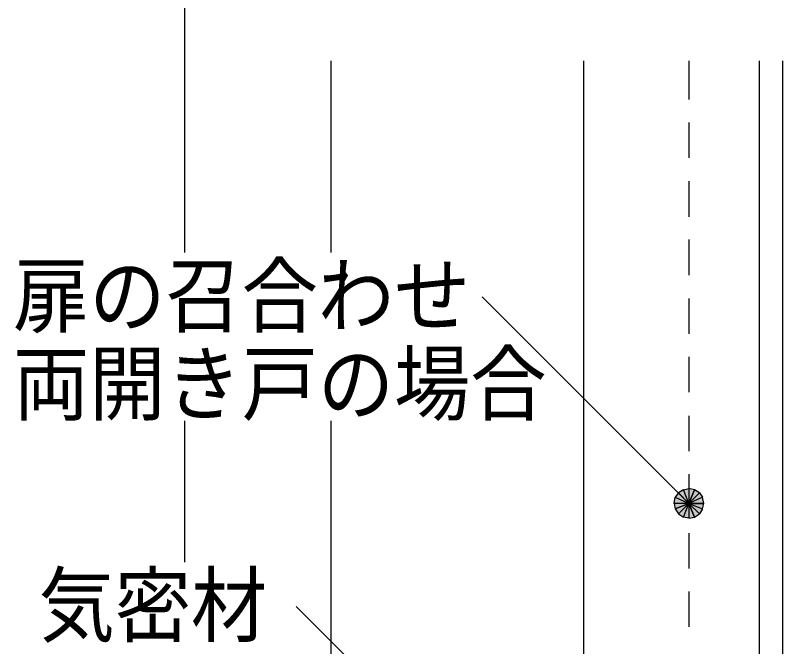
# Model space of a CAD drawing. Header units: millimetres. Extents: x 0 to 420, y 0 to 297.
# Drawn here: x 131.9 to 158.07, y 198.08 to 219.61 of the extents above; entities that cross this region are included whole.
import ezdxf
from ezdxf.enums import TextEntityAlignment as Align

# ---------------------------------------------------------------- set-up
doc = ezdxf.new("R2010")
doc.units = ezdxf.units.MM
doc.styles.add('kst32b', font='NotoSansJP-Variable.ttf')

msp = doc.modelspace()

# ---------------------------------------------------------------- hatches: boundary and pattern name
h = msp.add_hatch(color=7)
h.paths.add_polyline_path([(155.067, 203.433), (154.877, 203.475), (154.877, 202.967), (155.067, 203.433)])
h.paths.add_polyline_path([(154.877, 203.475), (154.877, 202.967), (154.686, 203.433), (154.877, 203.475)])
h.paths.add_polyline_path([(154.877, 202.967), (154.686, 203.433), (154.517, 203.327), (154.877, 202.967)])
h = msp.add_hatch(color=7)
h.paths.add_polyline_path([(155.385, 202.967), (155.342, 203.179), (154.877, 202.967), (155.385, 202.967)])
h.paths.add_polyline_path([(155.342, 203.179), (154.877, 202.967), (155.236, 203.327), (155.342, 203.179)])
h.paths.add_polyline_path([(154.877, 202.967), (155.236, 203.327), (155.067, 203.433), (154.877, 202.967)])
h = msp.add_hatch(color=7)
h.paths.add_polyline_path([(154.517, 203.327), (154.411, 203.179), (154.877, 202.967), (154.517, 203.327)])
h.paths.add_polyline_path([(154.411, 203.179), (154.877, 202.967), (154.369, 202.967), (154.411, 203.179)])
h.paths.add_polyline_path([(154.877, 202.967), (154.369, 202.967), (154.411, 202.777), (154.877, 202.967)])
msp.add_hatch(color=7).paths.add_polyline_path([(154.411, 202.777), (154.517, 202.607), (154.877, 202.967), (154.411, 202.777)])
h = msp.add_hatch(color=7)
h.paths.add_polyline_path([(154.517, 202.607), (154.686, 202.501), (154.877, 202.967), (154.517, 202.607)])
h.paths.add_polyline_path([(154.686, 202.501), (154.877, 202.967), (154.877, 202.459), (154.686, 202.501)])
h.paths.add_polyline_path([(154.877, 202.967), (154.877, 202.459), (155.067, 202.501), (154.877, 202.967)])
h = msp.add_hatch(color=7)
h.paths.add_polyline_path([(155.067, 202.501), (155.236, 202.607), (154.877, 202.967), (155.067, 202.501)])
h.paths.add_polyline_path([(155.236, 202.607), (154.877, 202.967), (155.342, 202.777), (155.236, 202.607)])
h.paths.add_polyline_path([(154.877, 202.967), (155.342, 202.777), (155.385, 202.967), (154.877, 202.967)])

# ---------------------------------------------------------------- linework, layer by layer
at = {"lineweight": 13}
for points in [[(137.668, 221.679), (137.668, 211.519)], [(142.663, 218.059), (142.663, 211.519)], [(151.278, 218.059), (151.278, 188.764)], [(154.877, 218.059), (154.877, 216.747)], [(157.268, 218.059), (157.268, 185.759)], [(158.073, 218.059), (158.073, 184.489)], [(154.877, 215.963), (154.877, 214.757)], [(154.877, 213.953), (154.877, 212.746)], [(154.877, 211.963), (154.877, 210.756)], [(154.877, 202.967), (147.828, 210.016)], [(154.877, 209.952), (154.877, 208.746)], [(154.877, 207.962), (154.877, 206.756)], [(154.877, 205.952), (154.877, 204.745)], [(137.668, 205.782), (137.668, 200.956)], [(142.663, 205.782), (142.663, 191.304)], [(154.877, 203.962), (154.877, 202.755)], [(154.877, 201.951), (154.877, 200.745)], [(154.877, 199.962), (154.877, 198.755)], [(156.21, 184.721), (141.478, 199.454)]]:
    msp.add_lwpolyline(points, dxfattribs=at)
at = {"lineweight": 0}
for points in [[(154.877, 202.967), (154.686, 203.433), (154.517, 203.327)], [(154.877, 203.475), (154.877, 202.967), (154.686, 203.433)], [(155.067, 203.433), (154.877, 203.475), (154.877, 202.967)], [(154.877, 202.967), (155.236, 203.327), (155.067, 203.433)], [(154.411, 203.179), (154.877, 202.967), (154.369, 202.967)], [(154.517, 203.327), (154.411, 203.179), (154.877, 202.967)], [(155.342, 203.179), (154.877, 202.967), (155.236, 203.327)], [(155.385, 202.967), (155.342, 203.179), (154.877, 202.967)], [(154.877, 202.967), (154.369, 202.967), (154.411, 202.777)], [(154.411, 202.777), (154.517, 202.607), (154.877, 202.967)], [(154.517, 202.607), (154.686, 202.501), (154.877, 202.967)], [(154.686, 202.501), (154.877, 202.967), (154.877, 202.459)], [(154.877, 202.967), (154.877, 202.459), (155.067, 202.501)], [(155.067, 202.501), (155.236, 202.607), (154.877, 202.967)], [(155.236, 202.607), (154.877, 202.967), (155.342, 202.777)], [(154.877, 202.967), (155.342, 202.777), (155.385, 202.967)]]:
    msp.add_lwpolyline(points, close=True, dxfattribs=at)

# ---------------------------------------------------------------- texts
at = {"style": 'kst32b'}
for s, p, p2 in [('扉の召合わせ', (131.826, 209.021), (147.419, 209.021)), ('両開き戸の場合', (131.826, 206.015), (150.018, 206.015)), ('気密材', (132.694, 198.459), (140.491, 198.459))]:
    msp.add_text(s, height=2.0791, dxfattribs=at).set_placement(p, p2, align=Align.FIT)

doc.saveas('drawing.dxf')
